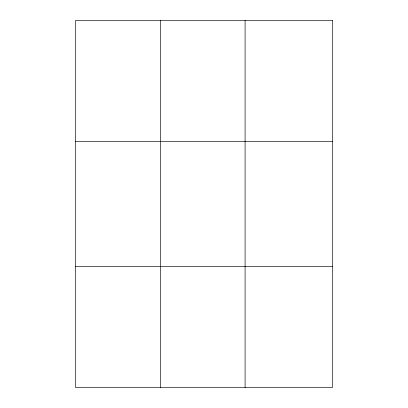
<?xml version="1.0" encoding="UTF-8"?>
<svg xmlns="http://www.w3.org/2000/svg" width="408" height="408" viewBox="0 0 408 408"><rect width="100%" height="100%" fill="white"/><g stroke="black" fill="none" stroke-linecap="round" stroke-linejoin="round"><path stroke-width="0.61" d="M160.339 387.6L160.339 20.4M245.091 387.6L245.091 20.4M75.587 141.576L332.413 141.576M75.587 266.424L332.413 266.424M332.413 20.4L332.413 387.6L75.587 387.6L75.587 20.4L332.413 20.4"/></g></svg>
